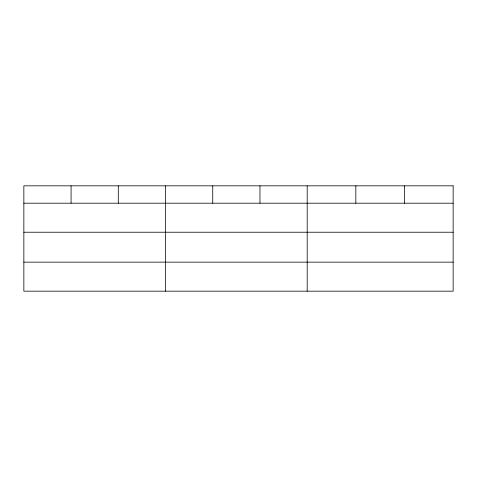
<?xml version="1.0" encoding="UTF-8"?>
<svg xmlns="http://www.w3.org/2000/svg" width="477" height="477" viewBox="0 0 477 477"><rect width="100%" height="100%" fill="white"/><g stroke="black" fill="none" stroke-linecap="round" stroke-linejoin="round"><path stroke-width="0.72" d="M23.85 203.196L453.15 203.196M23.85 232.227L453.15 232.227M23.85 262.141L453.15 262.141M404.496 185.827L404.496 203.196M355.842 185.827L355.842 203.196M307.188 185.827L307.188 291.173M259.965 185.827L259.965 203.196M212.742 185.827L212.742 203.196M165.519 185.827L165.519 291.173M118.296 185.827L118.296 203.196M71.073 185.827L71.073 203.196M453.15 185.827L23.85 185.827L23.85 291.173L453.15 291.173L453.15 185.827"/></g></svg>
